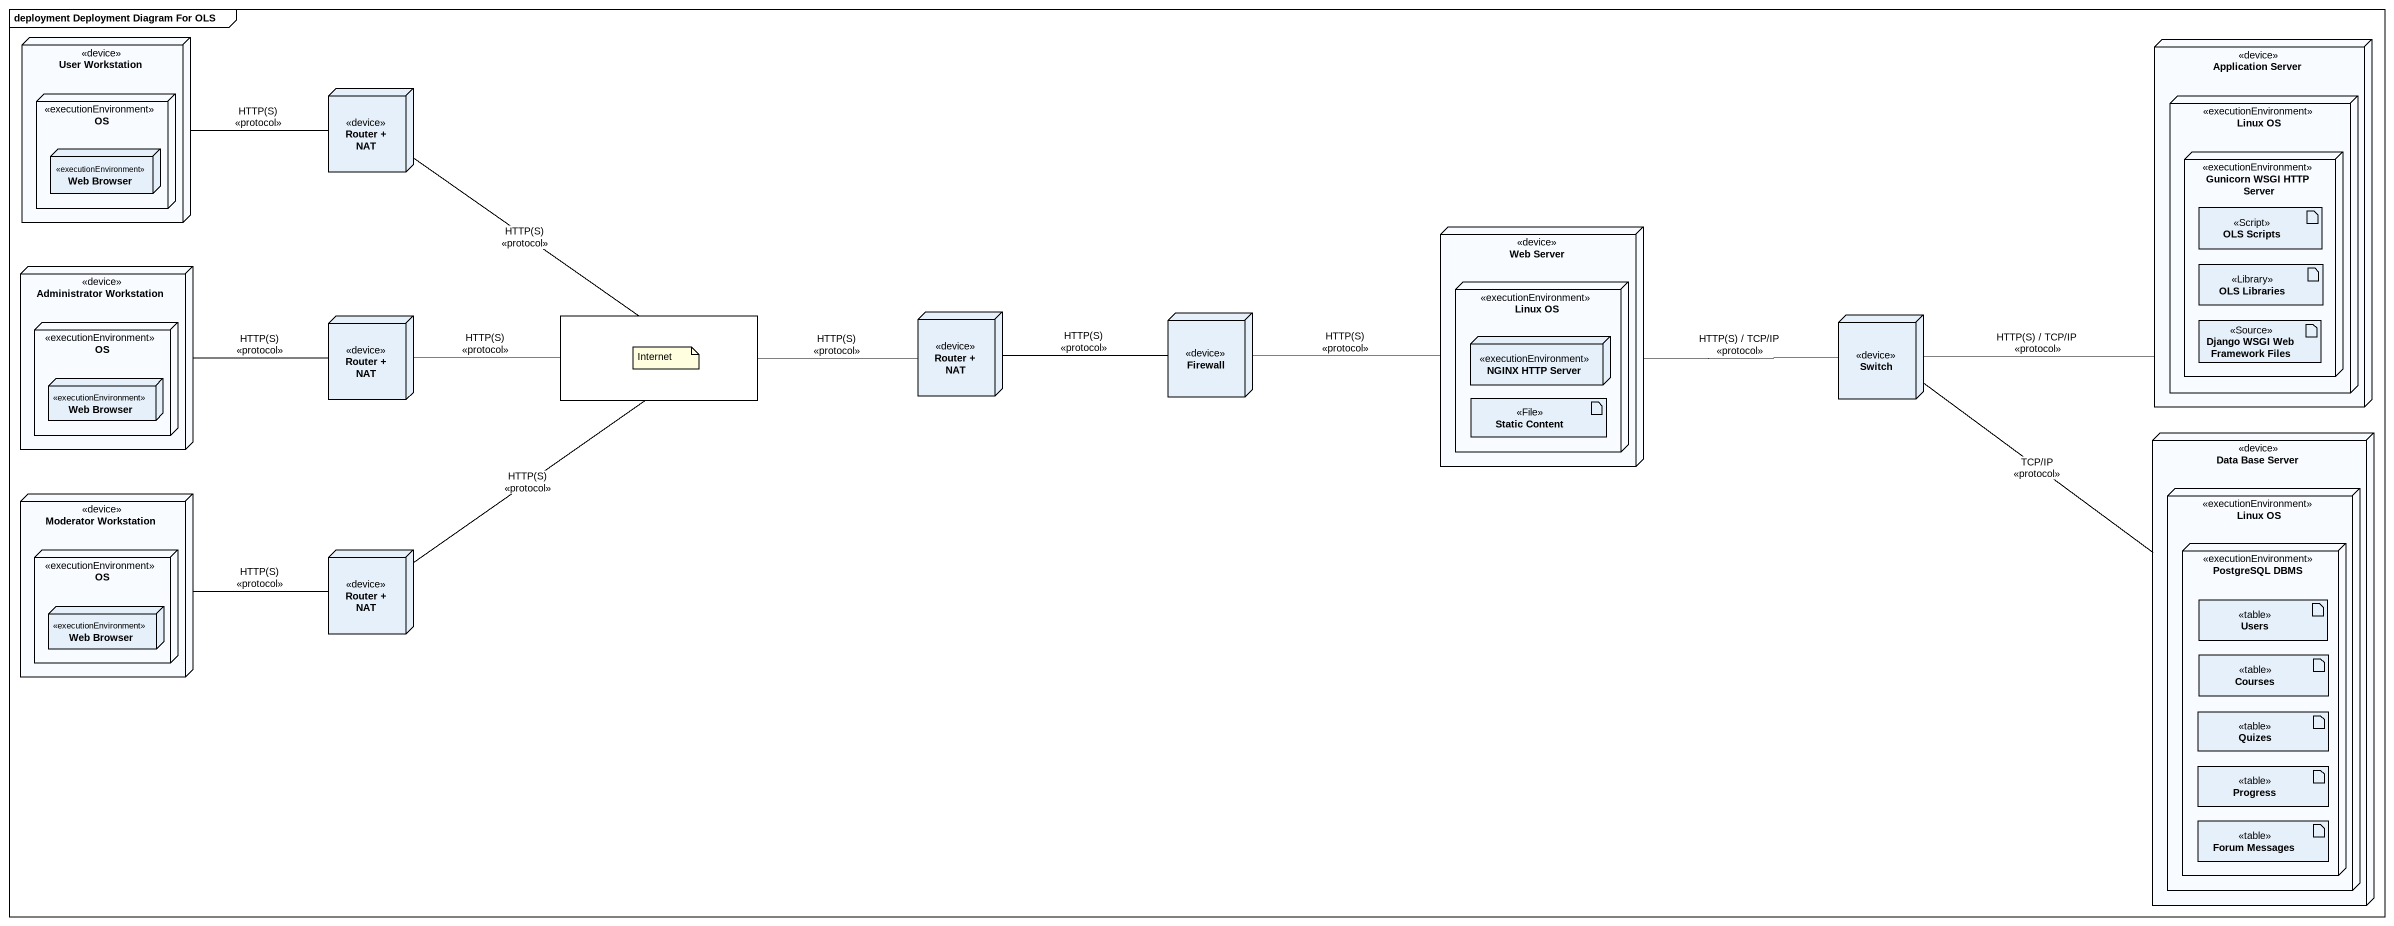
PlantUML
@startuml
mainframe deployment Deployment Diagram For OLS
node "User Workstation" as User_Workstation <<device>> {
  node OS <<executionEnvironment>> {
    node "Web Browser" as Web_Browser <<executionEnvironment>>
  }
}
node "Application Server" as Application_Server <<device>> {
  node "Linux OS" as Linux_OS <<executionEnvironment>> {
    node "Gunicorn WSGI HTTP Server" as Gunicorn_WSGI_HTTP_Server <<executionEnvironment>> {
      artifact "OLS Scripts" as OLS_Scripts <<Script>>
      artifact "OLS Libraries" as OLS_Libraries <<Library>>
      artifact "Django WSGI Web Framework Files" as Django_WSGI_Web_Framework <<Source>>
    }
  }
}
node "Router + NAT" as Router_NAT <<device>>
node "Web Server" as Web_Server <<device>> {
  node "Linux OS" as Linux_OS_2 <<executionEnvironment>> {
    node "NGINX HTTP Server" as NGINX_HTTP_Server <<executionEnvironment>>
    artifact "Static Content" as Static_Content <<File>>
  }
}
node "Administrator Workstation" as Administrator_Workstation <<device>> {
  node "OS" as OS_2 <<executionEnvironment>> {
    node "Web Browser" as Web_Browser_2 <<executionEnvironment>>
  }
}
node "Router + NAT" as Router_NAT_2 <<device>>
rectangle " " as rectangle1
node "Router + NAT" as Router_NAT_3 <<device>>
node Firewall <<device>>
node Switch <<device>>
node "Data Base Server" as Data_Base_Server <<device>> {
  node "Linux OS" as Linux_OS_3 <<executionEnvironment>> {
    node "PostgreSQL DBMS" as PostgreSQL_DBMS <<executionEnvironment>> {
      artifact Users <<table>>
      artifact Courses <<table>>
      artifact Quizes <<table>>
      artifact Progress <<table>>
      artifact "Forum Messages" as Forum_Messages <<table>>
    }
  }
}
node "Moderator Workstation" as Moderator_Workstation <<device>> {
  node "OS" as OS_3 <<executionEnvironment>> {
    node "Web Browser" as Web_Browser_3 <<executionEnvironment>>
  }
}
node "Router + NAT" as Router_NAT_4 <<device>>
User_Workstation -right- Router_NAT : HTTP(S)\n<<protocol>>
Router_NAT -- rectangle1 : HTTP(S)\n<<protocol>>
Web_Server -right- Switch : HTTP(S) / TCP/IP\n<<protocol>>
Administrator_Workstation -right- Router_NAT_2 : HTTP(S)\n<<protocol>>
Router_NAT_2 -right- rectangle1 : HTTP(S)\n<<protocol>>
rectangle1 -right- Router_NAT_3 : HTTP(S)\n<<protocol>>
Router_NAT_3 -right- Firewall : HTTP(S)\n<<protocol>>
Firewall -right- Web_Server : HTTP(S)\n<<protocol>>
Switch -right- Application_Server : HTTP(S) / TCP/IP\n<<protocol>>
Switch -- Data_Base_Server : TCP/IP\n<<protocol>>
Moderator_Workstation -right- Router_NAT_4 : HTTP(S)\n<<protocol>>
Router_NAT_4 -up- rectangle1 : HTTP(S)\n<<protocol>>
note as N1
  Internet
end note
@enduml
